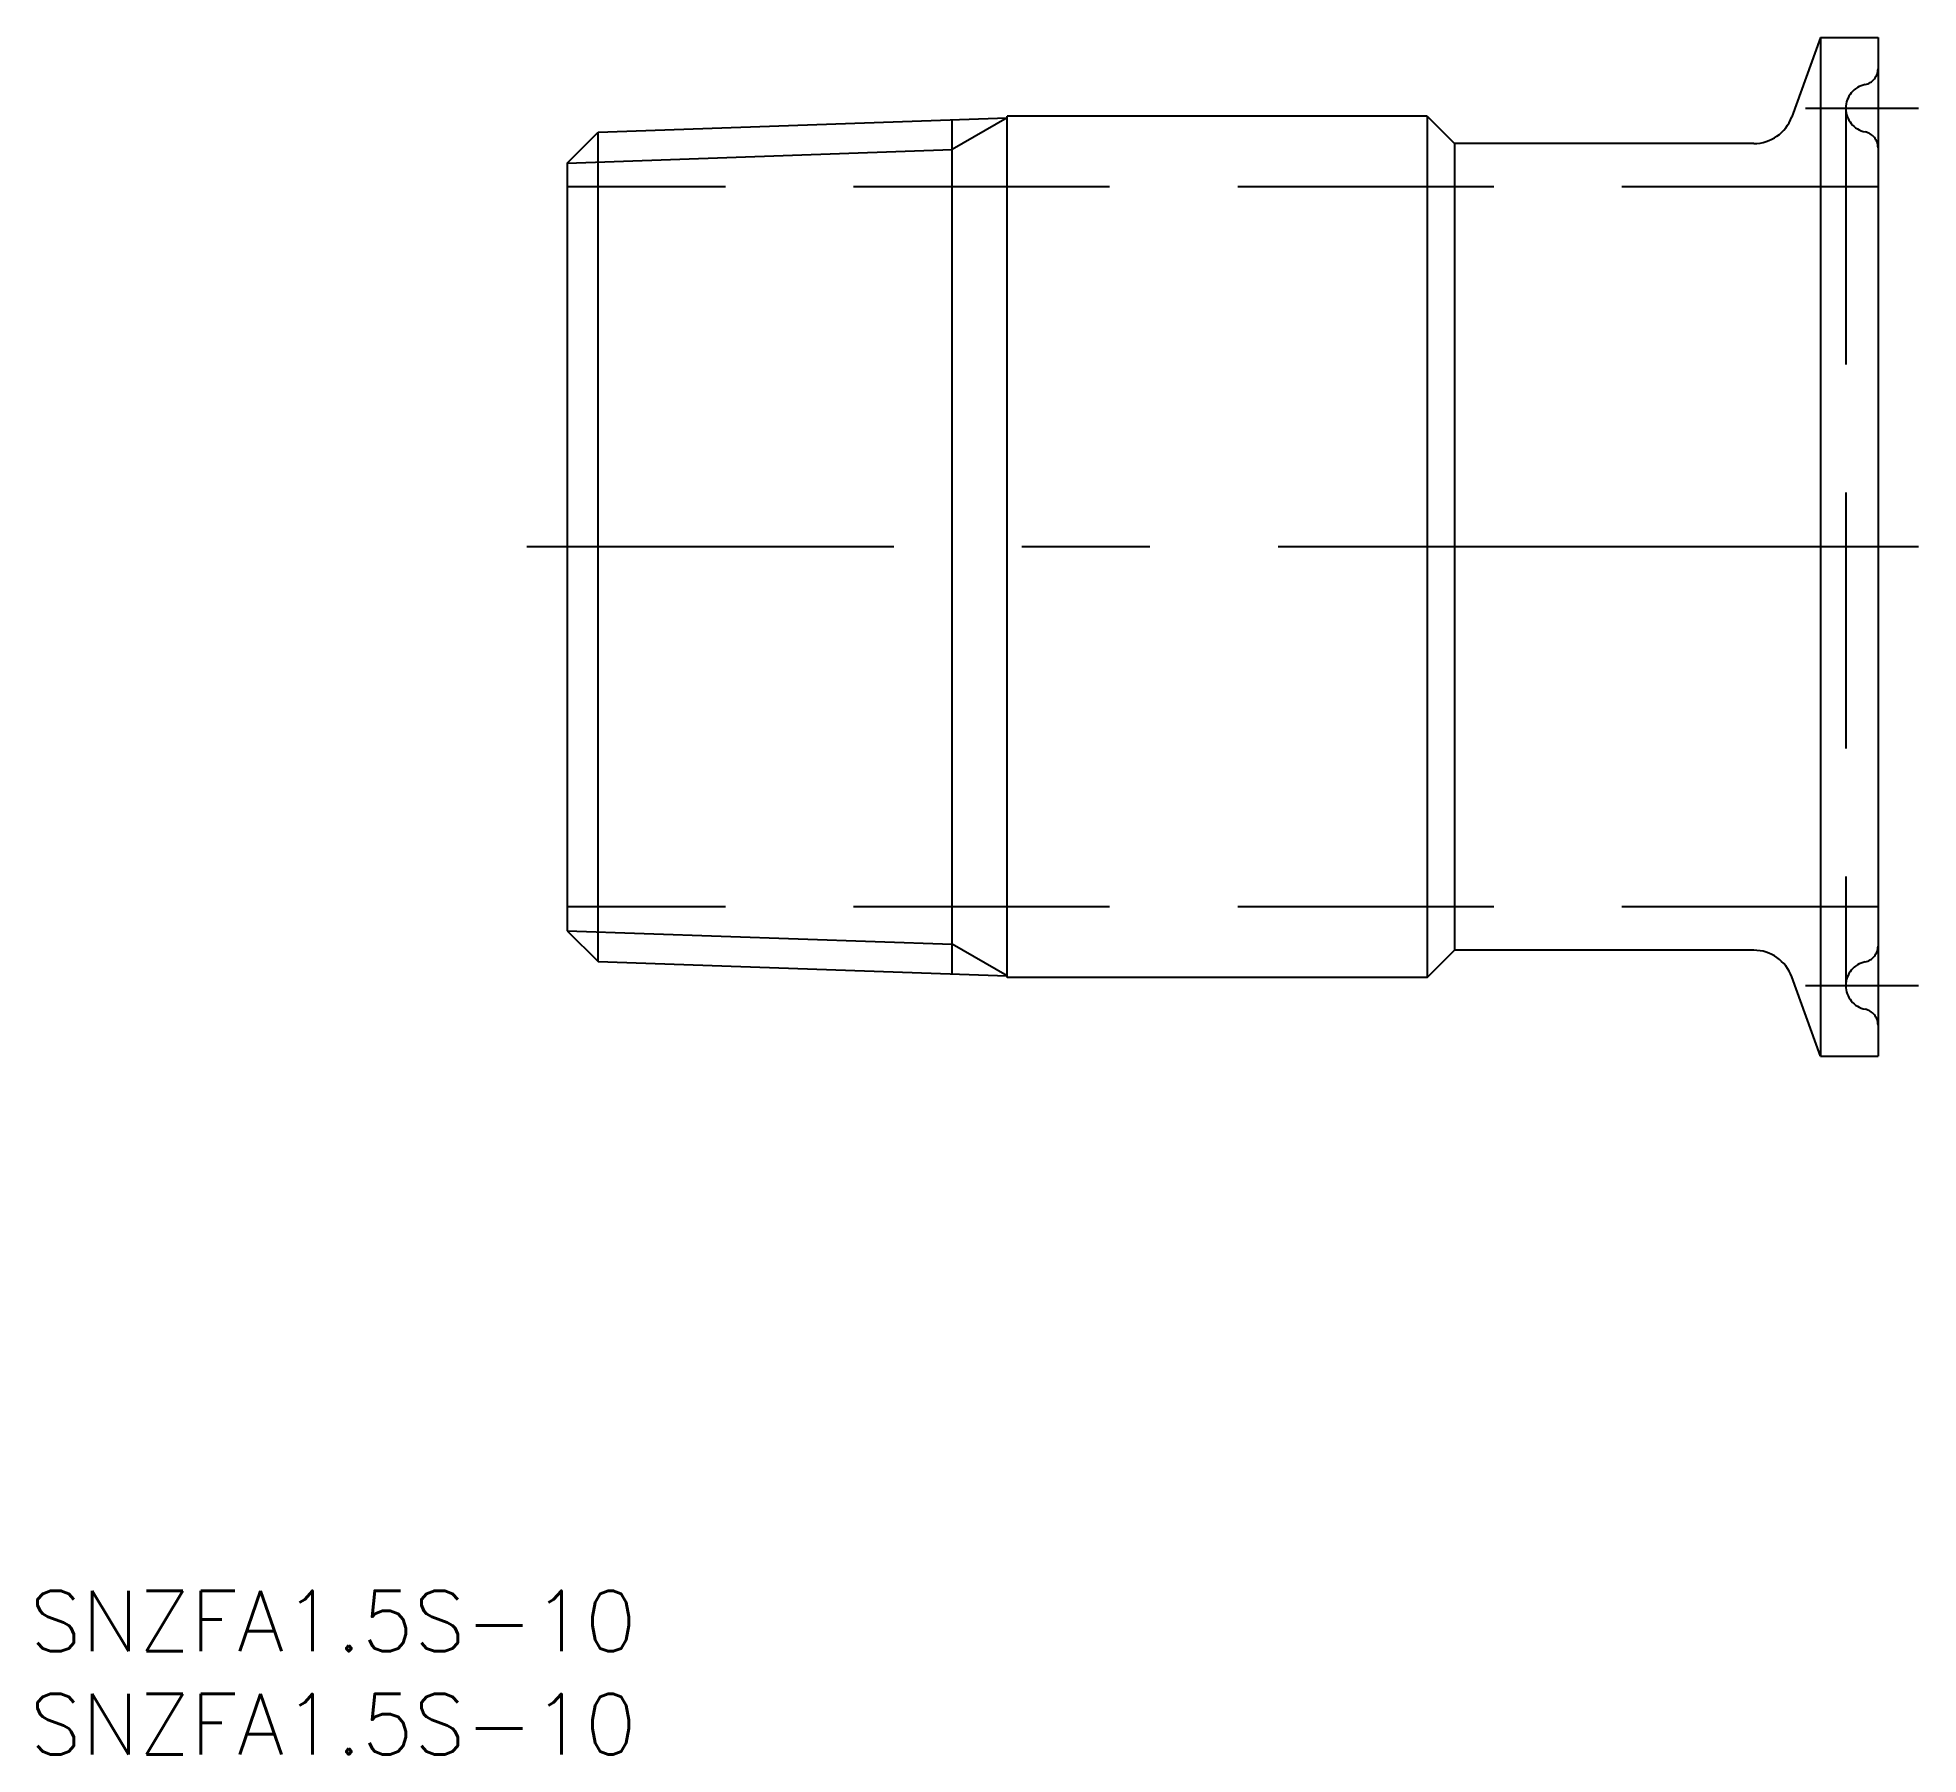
# Model space of a CAD drawing. Extents: x -26.3 to 67, y -59.9 to 25.2.
import ezdxf

# ---------------------------------------------------------------- set-up
doc = ezdxf.new("R2010")
doc.units = 0
doc.linetypes.add('CENTER', pattern=[50.8, 31.75, -6.35, 6.35, -6.35])
doc.linetypes.add('DASHED', pattern=[19.05, 12.7, -6.35])
doc.layers.get('0').update_dxf_attribs({"linetype": 'CONTINUOUS'})
doc.layers.add('CENTER', color=1, linetype='CENTER')
doc.styles.get("Standard").update_dxf_attribs({"font": 'txt.shx', "height": 3, "bigfont": 'bigfont.shx'})

msp = doc.modelspace()

# ---------------------------------------------------------------- linework, layer by layer
at = {"color": 7, "linetype": 'CONTINUOUS'}
for p, q in [((62.15, 25.25), (60.718, 21.316)), ((62.15, 25.25), (62.15, -25.25)), ((62.15, 25.25), (65, 25.25)), ((65, 25.25), (65, -25.25)), ((0, 19.033), (1.533, 20.565)), ((1.533, 20.565), (21.827, 21.274)), ((1.533, -20.565), (1.533, 20.565)), ((19.1, -21.178), (19.1, 21.178)), ((21.827, -21.35), (21.827, 21.35)), ((42.65, 21.35), (21.827, 21.35)), ((42.65, 21.35), (44, 20)), ((42.65, 21.35), (42.65, -21.35)), ((58.839, 20), (44, 20)), ((44, 20), (44, -20)), ((0, 19.033), (0, -19.033)), ((0, -19.033), (1.533, -20.565)), ((42.65, -21.35), (44, -20)), ((58.839, -20), (44, -20)), ((1.533, -20.565), (21.827, -21.274)), ((42.65, -21.35), (21.827, -21.35)), ((62.15, -25.25), (60.718, -21.316)), ((62.15, -25.25), (65, -25.25))]:
    msp.add_line(p, q, dxfattribs=at)
at = {"color": 3, "linetype": 'DASHED'}
for p, q in [((63.4, 21.75), (63.4, -21.75)), ((65, 17.85), (0, 17.85)), ((65, -17.85), (0, -17.85))]:
    msp.add_line(p, q, dxfattribs=at)
at = {"color": 3, "linetype": 'CONTINUOUS'}
for p, q in [((21.827, 21.274), (19.1, 19.699)), ((0, 19.033), (19.1, 19.699)), ((0, -19.033), (19.1, -19.699)), ((21.827, -21.274), (19.1, -19.699))]:
    msp.add_line(p, q, dxfattribs=at)
at = {"color": 3, "linetype": 'DASHED'}
for centre, radius, start, end in [((64.2, 23.71), 0.8, 281.53696, 0), ((64.6, 21.75), 1.2, 101.53696, 258.46304), ((64.2, 19.79), 0.8, 0, 78.46304), ((64.2, -19.79), 0.8, 281.53696, 0), ((64.6, -21.75), 1.2, 101.53696, 258.46304), ((64.2, -23.71), 0.8, 0, 78.46304)]:
    msp.add_arc(centre, radius, start, end, dxfattribs=at)
at = {"color": 7, "linetype": 'CONTINUOUS'}
for centre, start, end in [((58.839, 22), 270, 340), ((58.839, -22), 20, 90)]:
    msp.add_arc(centre, 2, start, end, dxfattribs=at)
at = {"layer": 'CENTER', "color": 1, "linetype": 'CENTER'}
for p, q in [((61.4, 21.75), (67, 21.75)), ((67, 0), (-2, 0)), ((61.4, -21.75), (67, -21.75))]:
    msp.add_line(p, q, dxfattribs=at)

# ---------------------------------------------------------------- texts
at = {"color": 7, "linetype": 'CONTINUOUS'}
for p in [(-26.64, -54.761), (-26.64, -59.871)]:
    msp.add_text('SNZFA1.5S-10', height=3, dxfattribs=at).set_placement(p)

doc.saveas('drawing.dxf')
